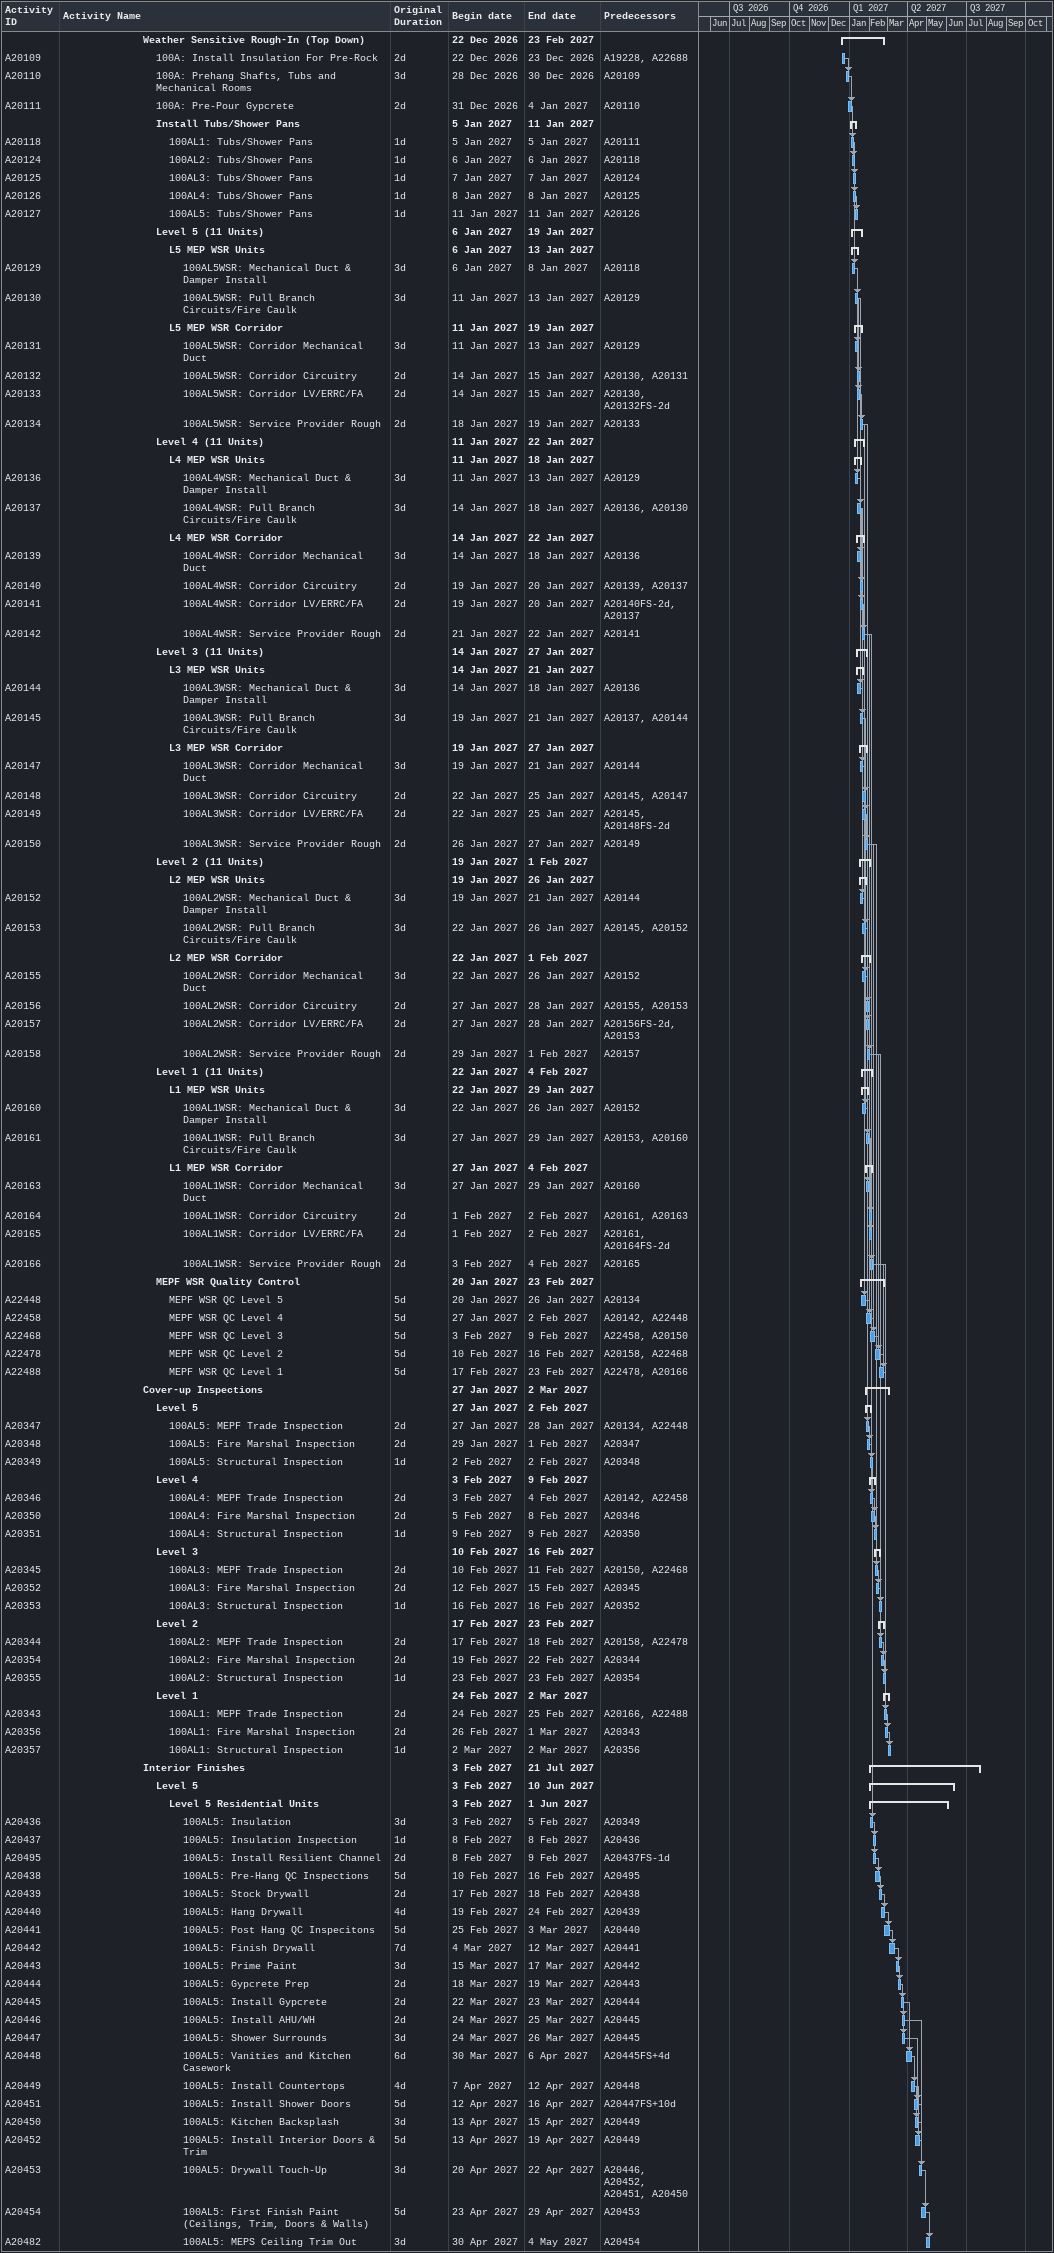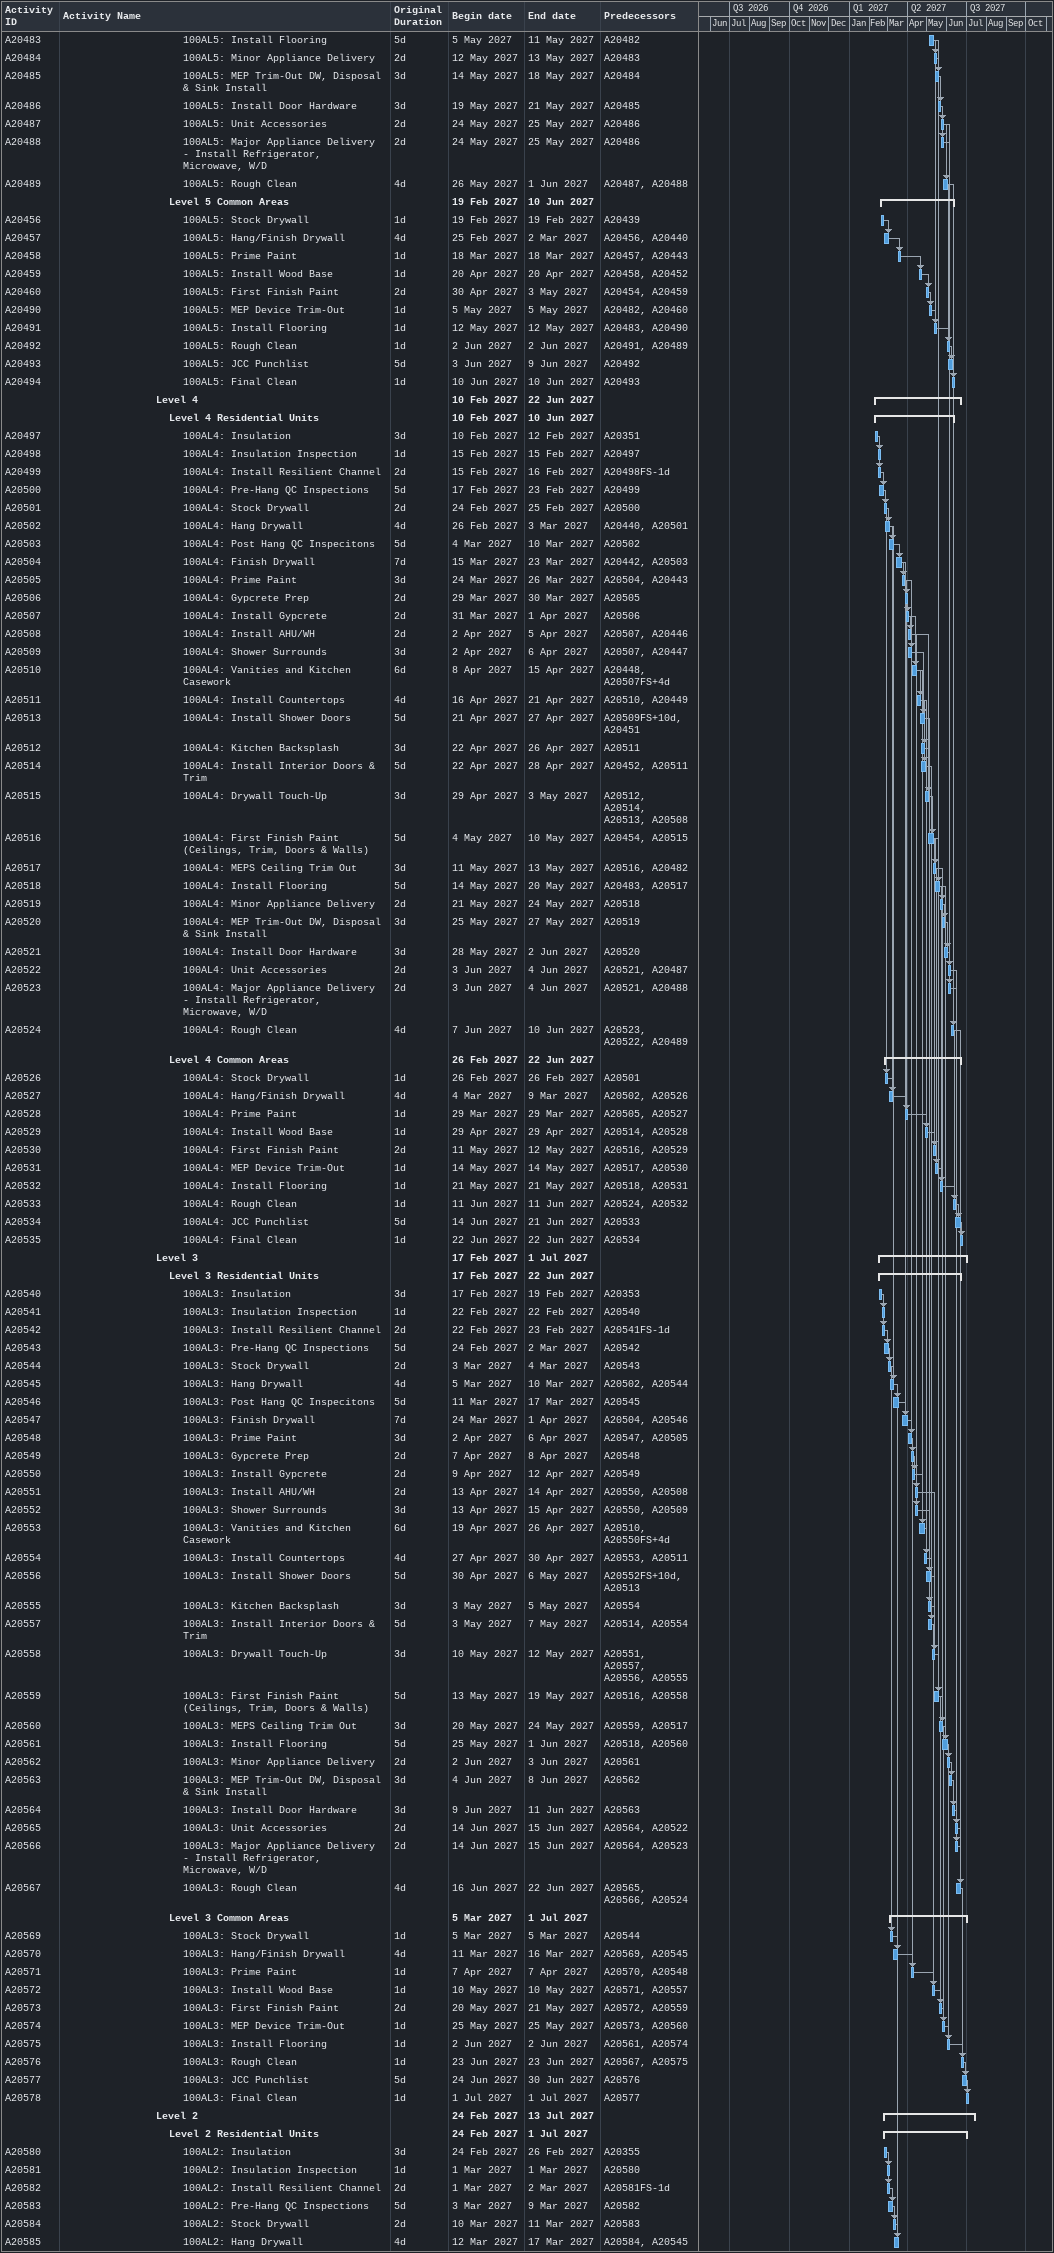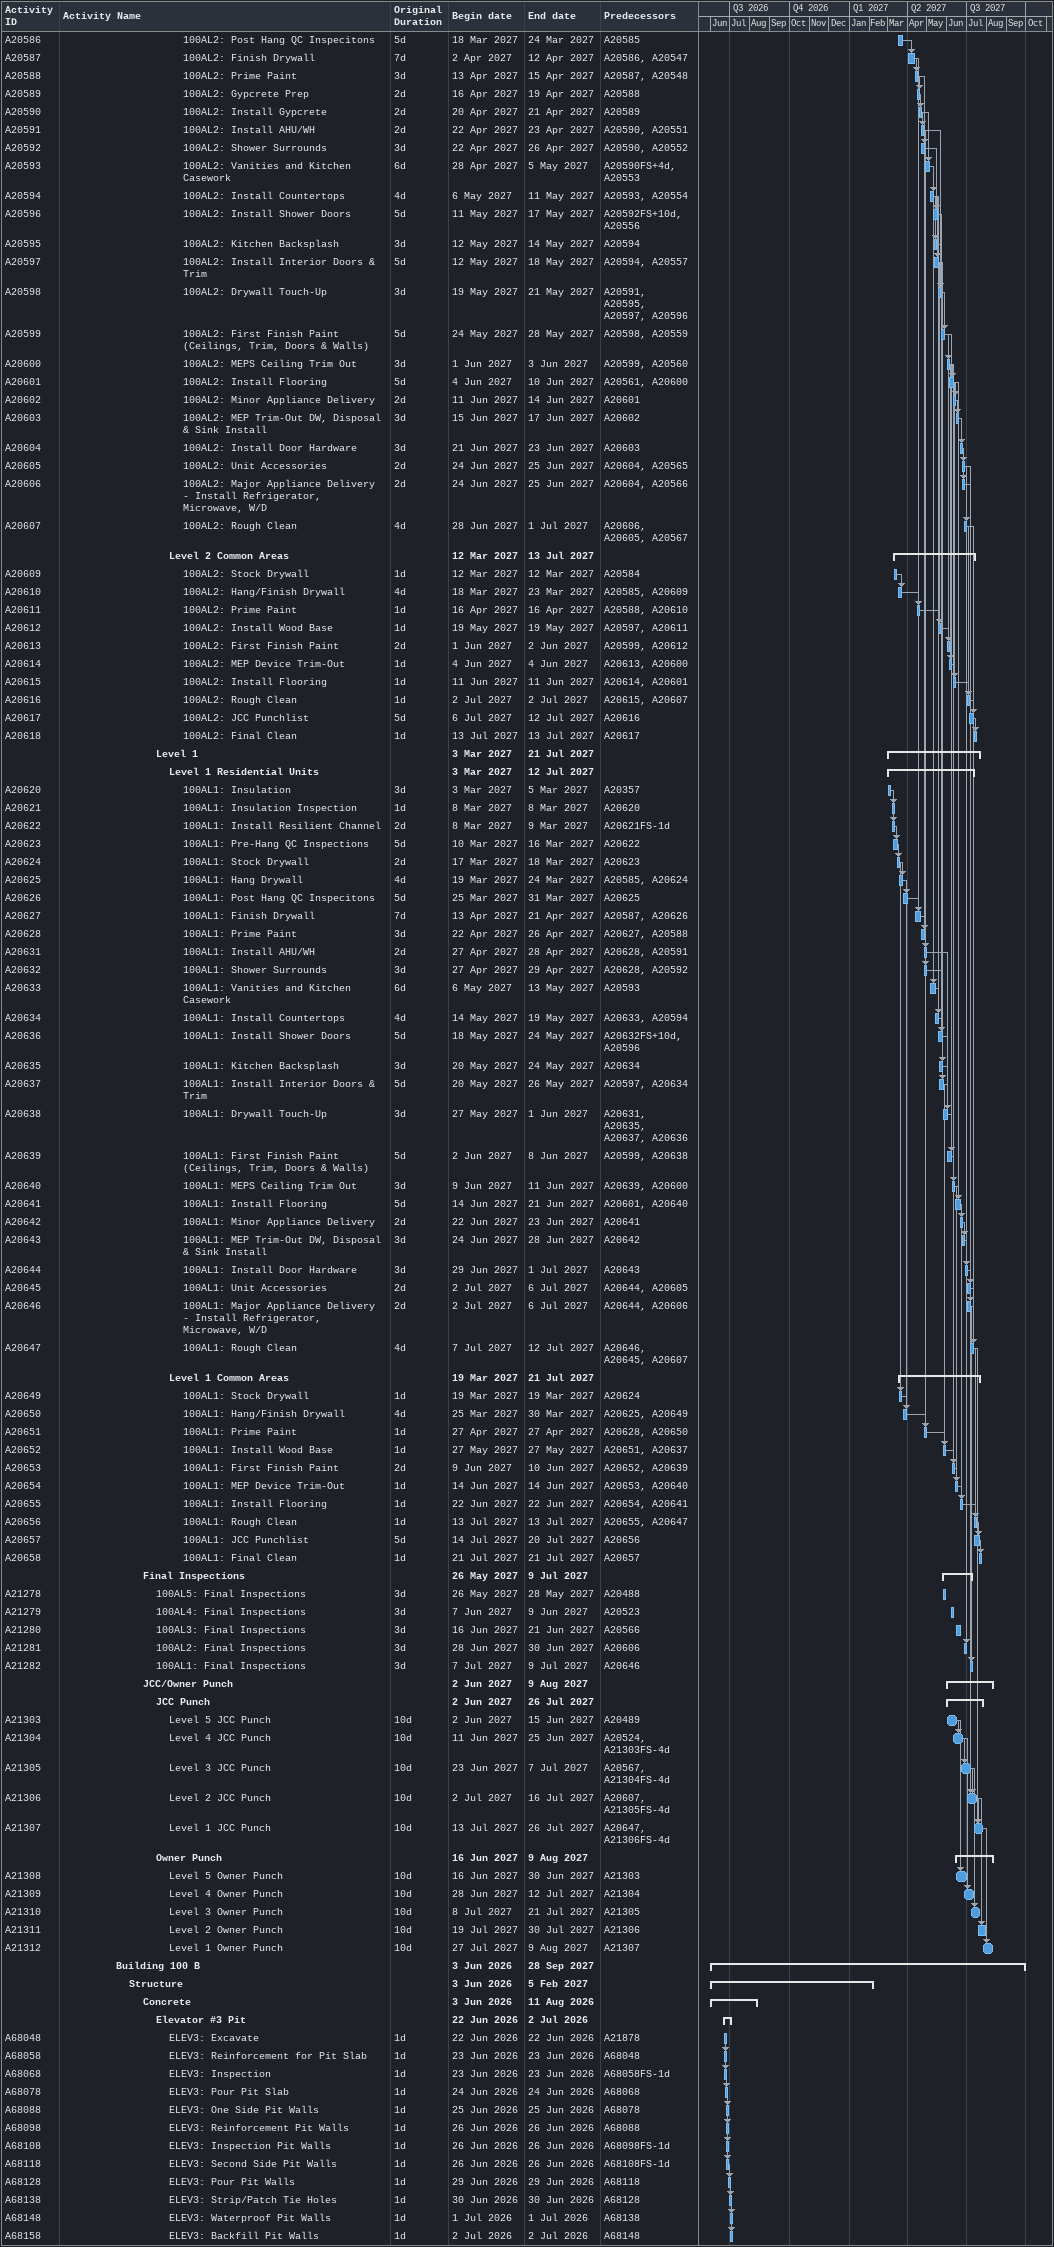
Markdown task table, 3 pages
| ID | Level | Task | Original duration | Start | Finish | Predecessors |
|---|---|---|---|---|---|---|
|  | 7 | **Weather Sensitive Rough-In (Top Down)** |  | 2026-12-22 | 2027-02-23 |  |
| A20109 | 8 | 100A: Install Insulation For Pre-Rock | 2d | 2026-12-22 | 2026-12-23 | A19228, A22688 |
| A20110 | 8 | 100A: Prehang Shafts, Tubs and Mechanical Rooms | 3d | 2026-12-28 | 2026-12-30 | A20109 |
| A20111 | 8 | 100A: Pre-Pour Gypcrete | 2d | 2026-12-31 | 2027-01-04 | A20110 |
|  | 8 | **Install Tubs/Shower Pans** |  | 2027-01-05 | 2027-01-11 |  |
| A20118 | 9 | 100AL1: Tubs/Shower Pans | 1d | 2027-01-05 | 2027-01-05 | A20111 |
| A20124 | 9 | 100AL2: Tubs/Shower Pans | 1d | 2027-01-06 | 2027-01-06 | A20118 |
| A20125 | 9 | 100AL3: Tubs/Shower Pans | 1d | 2027-01-07 | 2027-01-07 | A20124 |
| A20126 | 9 | 100AL4: Tubs/Shower Pans | 1d | 2027-01-08 | 2027-01-08 | A20125 |
| A20127 | 9 | 100AL5: Tubs/Shower Pans | 1d | 2027-01-11 | 2027-01-11 | A20126 |
|  | 8 | **Level 5 (11 Units)** |  | 2027-01-06 | 2027-01-19 |  |
|  | 9 | **L5 MEP WSR Units** |  | 2027-01-06 | 2027-01-13 |  |
| A20129 | 10 | 100AL5WSR: Mechanical Duct & Damper Install | 3d | 2027-01-06 | 2027-01-08 | A20118 |
| A20130 | 10 | 100AL5WSR: Pull Branch Circuits/Fire Caulk | 3d | 2027-01-11 | 2027-01-13 | A20129 |
|  | 9 | **L5 MEP WSR Corridor** |  | 2027-01-11 | 2027-01-19 |  |
| A20131 | 10 | 100AL5WSR: Corridor Mechanical Duct | 3d | 2027-01-11 | 2027-01-13 | A20129 |
| A20132 | 10 | 100AL5WSR: Corridor Circuitry | 2d | 2027-01-14 | 2027-01-15 | A20130, A20131 |
| A20133 | 10 | 100AL5WSR: Corridor LV/ERRC/FA | 2d | 2027-01-14 | 2027-01-15 | A20130, A20132FS-2d |
| A20134 | 10 | 100AL5WSR: Service Provider Rough | 2d | 2027-01-18 | 2027-01-19 | A20133 |
|  | 8 | **Level 4 (11 Units)** |  | 2027-01-11 | 2027-01-22 |  |
|  | 9 | **L4 MEP WSR Units** |  | 2027-01-11 | 2027-01-18 |  |
| A20136 | 10 | 100AL4WSR: Mechanical Duct & Damper Install | 3d | 2027-01-11 | 2027-01-13 | A20129 |
| A20137 | 10 | 100AL4WSR: Pull Branch Circuits/Fire Caulk | 3d | 2027-01-14 | 2027-01-18 | A20136, A20130 |
|  | 9 | **L4 MEP WSR Corridor** |  | 2027-01-14 | 2027-01-22 |  |
| A20139 | 10 | 100AL4WSR: Corridor Mechanical Duct | 3d | 2027-01-14 | 2027-01-18 | A20136 |
| A20140 | 10 | 100AL4WSR: Corridor Circuitry | 2d | 2027-01-19 | 2027-01-20 | A20139, A20137 |
| A20141 | 10 | 100AL4WSR: Corridor LV/ERRC/FA | 2d | 2027-01-19 | 2027-01-20 | A20140FS-2d, A20137 |
| A20142 | 10 | 100AL4WSR: Service Provider Rough | 2d | 2027-01-21 | 2027-01-22 | A20141 |
|  | 8 | **Level 3 (11 Units)** |  | 2027-01-14 | 2027-01-27 |  |
|  | 9 | **L3 MEP WSR Units** |  | 2027-01-14 | 2027-01-21 |  |
| A20144 | 10 | 100AL3WSR: Mechanical Duct & Damper Install | 3d | 2027-01-14 | 2027-01-18 | A20136 |
| A20145 | 10 | 100AL3WSR: Pull Branch Circuits/Fire Caulk | 3d | 2027-01-19 | 2027-01-21 | A20137, A20144 |
|  | 9 | **L3 MEP WSR Corridor** |  | 2027-01-19 | 2027-01-27 |  |
| A20147 | 10 | 100AL3WSR: Corridor Mechanical Duct | 3d | 2027-01-19 | 2027-01-21 | A20144 |
| A20148 | 10 | 100AL3WSR: Corridor Circuitry | 2d | 2027-01-22 | 2027-01-25 | A20145, A20147 |
| A20149 | 10 | 100AL3WSR: Corridor LV/ERRC/FA | 2d | 2027-01-22 | 2027-01-25 | A20145, A20148FS-2d |
| A20150 | 10 | 100AL3WSR: Service Provider Rough | 2d | 2027-01-26 | 2027-01-27 | A20149 |
|  | 8 | **Level 2 (11 Units)** |  | 2027-01-19 | 2027-02-01 |  |
|  | 9 | **L2 MEP WSR Units** |  | 2027-01-19 | 2027-01-26 |  |
| A20152 | 10 | 100AL2WSR: Mechanical Duct & Damper Install | 3d | 2027-01-19 | 2027-01-21 | A20144 |
| A20153 | 10 | 100AL2WSR: Pull Branch Circuits/Fire Caulk | 3d | 2027-01-22 | 2027-01-26 | A20145, A20152 |
|  | 9 | **L2 MEP WSR Corridor** |  | 2027-01-22 | 2027-02-01 |  |
| A20155 | 10 | 100AL2WSR: Corridor Mechanical Duct | 3d | 2027-01-22 | 2027-01-26 | A20152 |
| A20156 | 10 | 100AL2WSR: Corridor Circuitry | 2d | 2027-01-27 | 2027-01-28 | A20155, A20153 |
| A20157 | 10 | 100AL2WSR: Corridor LV/ERRC/FA | 2d | 2027-01-27 | 2027-01-28 | A20156FS-2d, A20153 |
| A20158 | 10 | 100AL2WSR: Service Provider Rough | 2d | 2027-01-29 | 2027-02-01 | A20157 |
|  | 8 | **Level 1 (11 Units)** |  | 2027-01-22 | 2027-02-04 |  |
|  | 9 | **L1 MEP WSR Units** |  | 2027-01-22 | 2027-01-29 |  |
| A20160 | 10 | 100AL1WSR: Mechanical Duct & Damper Install | 3d | 2027-01-22 | 2027-01-26 | A20152 |
| A20161 | 10 | 100AL1WSR: Pull Branch Circuits/Fire Caulk | 3d | 2027-01-27 | 2027-01-29 | A20153, A20160 |
|  | 9 | **L1 MEP WSR Corridor** |  | 2027-01-27 | 2027-02-04 |  |
| A20163 | 10 | 100AL1WSR: Corridor Mechanical Duct | 3d | 2027-01-27 | 2027-01-29 | A20160 |
| A20164 | 10 | 100AL1WSR: Corridor Circuitry | 2d | 2027-02-01 | 2027-02-02 | A20161, A20163 |
| A20165 | 10 | 100AL1WSR: Corridor LV/ERRC/FA | 2d | 2027-02-01 | 2027-02-02 | A20161, A20164FS-2d |
| A20166 | 10 | 100AL1WSR: Service Provider Rough | 2d | 2027-02-03 | 2027-02-04 | A20165 |
|  | 8 | **MEPF WSR Quality Control** |  | 2027-01-20 | 2027-02-23 |  |
| A22448 | 9 | MEPF WSR QC Level 5 | 5d | 2027-01-20 | 2027-01-26 | A20134 |
| A22458 | 9 | MEPF WSR QC Level 4 | 5d | 2027-01-27 | 2027-02-02 | A20142, A22448 |
| A22468 | 9 | MEPF WSR QC Level 3 | 5d | 2027-02-03 | 2027-02-09 | A22458, A20150 |
| A22478 | 9 | MEPF WSR QC Level 2 | 5d | 2027-02-10 | 2027-02-16 | A20158, A22468 |
| A22488 | 9 | MEPF WSR QC Level 1 | 5d | 2027-02-17 | 2027-02-23 | A22478, A20166 |
|  | 7 | **Cover-up Inspections** |  | 2027-01-27 | 2027-03-02 |  |
|  | 8 | **Level 5** |  | 2027-01-27 | 2027-02-02 |  |
| A20347 | 9 | 100AL5: MEPF Trade Inspection | 2d | 2027-01-27 | 2027-01-28 | A20134, A22448 |
| A20348 | 9 | 100AL5: Fire Marshal Inspection | 2d | 2027-01-29 | 2027-02-01 | A20347 |
| A20349 | 9 | 100AL5: Structural Inspection | 1d | 2027-02-02 | 2027-02-02 | A20348 |
|  | 8 | **Level 4** |  | 2027-02-03 | 2027-02-09 |  |
| A20346 | 9 | 100AL4: MEPF Trade Inspection | 2d | 2027-02-03 | 2027-02-04 | A20142, A22458 |
| A20350 | 9 | 100AL4: Fire Marshal Inspection | 2d | 2027-02-05 | 2027-02-08 | A20346 |
| A20351 | 9 | 100AL4: Structural Inspection | 1d | 2027-02-09 | 2027-02-09 | A20350 |
|  | 8 | **Level 3** |  | 2027-02-10 | 2027-02-16 |  |
| A20345 | 9 | 100AL3: MEPF Trade Inspection | 2d | 2027-02-10 | 2027-02-11 | A20150, A22468 |
| A20352 | 9 | 100AL3: Fire Marshal Inspection | 2d | 2027-02-12 | 2027-02-15 | A20345 |
| A20353 | 9 | 100AL3: Structural Inspection | 1d | 2027-02-16 | 2027-02-16 | A20352 |
|  | 8 | **Level 2** |  | 2027-02-17 | 2027-02-23 |  |
| A20344 | 9 | 100AL2: MEPF Trade Inspection | 2d | 2027-02-17 | 2027-02-18 | A20158, A22478 |
| A20354 | 9 | 100AL2: Fire Marshal Inspection | 2d | 2027-02-19 | 2027-02-22 | A20344 |
| A20355 | 9 | 100AL2: Structural Inspection | 1d | 2027-02-23 | 2027-02-23 | A20354 |
|  | 8 | **Level 1** |  | 2027-02-24 | 2027-03-02 |  |
| A20343 | 9 | 100AL1: MEPF Trade Inspection | 2d | 2027-02-24 | 2027-02-25 | A20166, A22488 |
| A20356 | 9 | 100AL1: Fire Marshal Inspection | 2d | 2027-02-26 | 2027-03-01 | A20343 |
| A20357 | 9 | 100AL1: Structural Inspection | 1d | 2027-03-02 | 2027-03-02 | A20356 |
|  | 7 | **Interior Finishes** |  | 2027-02-03 | 2027-07-21 |  |
|  | 8 | **Level 5** |  | 2027-02-03 | 2027-06-10 |  |
|  | 9 | **Level 5 Residential Units** |  | 2027-02-03 | 2027-06-01 |  |
| A20436 | 10 | 100AL5: Insulation | 3d | 2027-02-03 | 2027-02-05 | A20349 |
| A20437 | 10 | 100AL5: Insulation Inspection | 1d | 2027-02-08 | 2027-02-08 | A20436 |
| A20495 | 10 | 100AL5: Install Resilient Channel | 2d | 2027-02-08 | 2027-02-09 | A20437FS-1d |
| A20438 | 10 | 100AL5: Pre-Hang QC Inspections | 5d | 2027-02-10 | 2027-02-16 | A20495 |
| A20439 | 10 | 100AL5: Stock Drywall | 2d | 2027-02-17 | 2027-02-18 | A20438 |
| A20440 | 10 | 100AL5: Hang Drywall | 4d | 2027-02-19 | 2027-02-24 | A20439 |
| A20441 | 10 | 100AL5: Post Hang QC Inspecitons | 5d | 2027-02-25 | 2027-03-03 | A20440 |
| A20442 | 10 | 100AL5: Finish Drywall | 7d | 2027-03-04 | 2027-03-12 | A20441 |
| A20443 | 10 | 100AL5: Prime Paint | 3d | 2027-03-15 | 2027-03-17 | A20442 |
| A20444 | 10 | 100AL5: Gypcrete Prep | 2d | 2027-03-18 | 2027-03-19 | A20443 |
| A20445 | 10 | 100AL5: Install Gypcrete | 2d | 2027-03-22 | 2027-03-23 | A20444 |
| A20446 | 10 | 100AL5: Install AHU/WH | 2d | 2027-03-24 | 2027-03-25 | A20445 |
| A20447 | 10 | 100AL5: Shower Surrounds | 3d | 2027-03-24 | 2027-03-26 | A20445 |
| A20448 | 10 | 100AL5: Vanities and Kitchen Casework | 6d | 2027-03-30 | 2027-04-06 | A20445FS+4d |
| A20449 | 10 | 100AL5: Install Countertops | 4d | 2027-04-07 | 2027-04-12 | A20448 |
| A20451 | 10 | 100AL5: Install Shower Doors | 5d | 2027-04-12 | 2027-04-16 | A20447FS+10d |
| A20450 | 10 | 100AL5: Kitchen Backsplash | 3d | 2027-04-13 | 2027-04-15 | A20449 |
| A20452 | 10 | 100AL5: Install Interior Doors & Trim | 5d | 2027-04-13 | 2027-04-19 | A20449 |
| A20453 | 10 | 100AL5: Drywall Touch-Up | 3d | 2027-04-20 | 2027-04-22 | A20446, A20452, A20451, A20450 |
| A20454 | 10 | 100AL5: First Finish Paint (Ceilings, Trim, Doors & Walls) | 5d | 2027-04-23 | 2027-04-29 | A20453 |
| A20482 | 10 | 100AL5: MEPS Ceiling Trim Out | 3d | 2027-04-30 | 2027-05-04 | A20454 |
| A20483 | 10 | 100AL5: Install Flooring | 5d | 2027-05-05 | 2027-05-11 | A20482 |
| A20484 | 10 | 100AL5: Minor Appliance Delivery | 2d | 2027-05-12 | 2027-05-13 | A20483 |
| A20485 | 10 | 100AL5: MEP Trim-Out DW, Disposal & Sink Install | 3d | 2027-05-14 | 2027-05-18 | A20484 |
| A20486 | 10 | 100AL5: Install Door Hardware | 3d | 2027-05-19 | 2027-05-21 | A20485 |
| A20487 | 10 | 100AL5: Unit Accessories | 2d | 2027-05-24 | 2027-05-25 | A20486 |
| A20488 | 10 | 100AL5: Major Appliance Delivery - Install Refrigerator, Microwave, W/D | 2d | 2027-05-24 | 2027-05-25 | A20486 |
| A20489 | 10 | 100AL5: Rough Clean | 4d | 2027-05-26 | 2027-06-01 | A20487, A20488 |
|  | 9 | **Level 5 Common Areas** |  | 2027-02-19 | 2027-06-10 |  |
| A20456 | 10 | 100AL5: Stock Drywall | 1d | 2027-02-19 | 2027-02-19 | A20439 |
| A20457 | 10 | 100AL5: Hang/Finish Drywall | 4d | 2027-02-25 | 2027-03-02 | A20456, A20440 |
| A20458 | 10 | 100AL5: Prime Paint | 1d | 2027-03-18 | 2027-03-18 | A20457, A20443 |
| A20459 | 10 | 100AL5: Install Wood Base | 1d | 2027-04-20 | 2027-04-20 | A20458, A20452 |
| A20460 | 10 | 100AL5: First Finish Paint | 2d | 2027-04-30 | 2027-05-03 | A20454, A20459 |
| A20490 | 10 | 100AL5: MEP Device Trim-Out | 1d | 2027-05-05 | 2027-05-05 | A20482, A20460 |
| A20491 | 10 | 100AL5: Install Flooring | 1d | 2027-05-12 | 2027-05-12 | A20483, A20490 |
| A20492 | 10 | 100AL5: Rough Clean | 1d | 2027-06-02 | 2027-06-02 | A20491, A20489 |
| A20493 | 10 | 100AL5: JCC Punchlist | 5d | 2027-06-03 | 2027-06-09 | A20492 |
| A20494 | 10 | 100AL5: Final Clean | 1d | 2027-06-10 | 2027-06-10 | A20493 |
|  | 8 | **Level 4** |  | 2027-02-10 | 2027-06-22 |  |
|  | 9 | **Level 4 Residential Units** |  | 2027-02-10 | 2027-06-10 |  |
| A20497 | 10 | 100AL4: Insulation | 3d | 2027-02-10 | 2027-02-12 | A20351 |
| A20498 | 10 | 100AL4: Insulation Inspection | 1d | 2027-02-15 | 2027-02-15 | A20497 |
| A20499 | 10 | 100AL4: Install Resilient Channel | 2d | 2027-02-15 | 2027-02-16 | A20498FS-1d |
| A20500 | 10 | 100AL4: Pre-Hang QC Inspections | 5d | 2027-02-17 | 2027-02-23 | A20499 |
| A20501 | 10 | 100AL4: Stock Drywall | 2d | 2027-02-24 | 2027-02-25 | A20500 |
| A20502 | 10 | 100AL4: Hang Drywall | 4d | 2027-02-26 | 2027-03-03 | A20440, A20501 |
| A20503 | 10 | 100AL4: Post Hang QC Inspecitons | 5d | 2027-03-04 | 2027-03-10 | A20502 |
| A20504 | 10 | 100AL4: Finish Drywall | 7d | 2027-03-15 | 2027-03-23 | A20442, A20503 |
| A20505 | 10 | 100AL4: Prime Paint | 3d | 2027-03-24 | 2027-03-26 | A20504, A20443 |
| A20506 | 10 | 100AL4: Gypcrete Prep | 2d | 2027-03-29 | 2027-03-30 | A20505 |
| A20507 | 10 | 100AL4: Install Gypcrete | 2d | 2027-03-31 | 2027-04-01 | A20506 |
| A20508 | 10 | 100AL4: Install AHU/WH | 2d | 2027-04-02 | 2027-04-05 | A20507, A20446 |
| A20509 | 10 | 100AL4: Shower Surrounds | 3d | 2027-04-02 | 2027-04-06 | A20507, A20447 |
| A20510 | 10 | 100AL4: Vanities and Kitchen Casework | 6d | 2027-04-08 | 2027-04-15 | A20448, A20507FS+4d |
| A20511 | 10 | 100AL4: Install Countertops | 4d | 2027-04-16 | 2027-04-21 | A20510, A20449 |
| A20513 | 10 | 100AL4: Install Shower Doors | 5d | 2027-04-21 | 2027-04-27 | A20509FS+10d, A20451 |
| A20512 | 10 | 100AL4: Kitchen Backsplash | 3d | 2027-04-22 | 2027-04-26 | A20511 |
| A20514 | 10 | 100AL4: Install Interior Doors & Trim | 5d | 2027-04-22 | 2027-04-28 | A20452, A20511 |
| A20515 | 10 | 100AL4: Drywall Touch-Up | 3d | 2027-04-29 | 2027-05-03 | A20512, A20514, A20513, A20508 |
| A20516 | 10 | 100AL4: First Finish Paint (Ceilings, Trim, Doors & Walls) | 5d | 2027-05-04 | 2027-05-10 | A20454, A20515 |
| A20517 | 10 | 100AL4: MEPS Ceiling Trim Out | 3d | 2027-05-11 | 2027-05-13 | A20516, A20482 |
| A20518 | 10 | 100AL4: Install Flooring | 5d | 2027-05-14 | 2027-05-20 | A20483, A20517 |
| A20519 | 10 | 100AL4: Minor Appliance Delivery | 2d | 2027-05-21 | 2027-05-24 | A20518 |
| A20520 | 10 | 100AL4: MEP Trim-Out DW, Disposal & Sink Install | 3d | 2027-05-25 | 2027-05-27 | A20519 |
| A20521 | 10 | 100AL4: Install Door Hardware | 3d | 2027-05-28 | 2027-06-02 | A20520 |
| A20522 | 10 | 100AL4: Unit Accessories | 2d | 2027-06-03 | 2027-06-04 | A20521, A20487 |
| A20523 | 10 | 100AL4: Major Appliance Delivery - Install Refrigerator, Microwave, W/D | 2d | 2027-06-03 | 2027-06-04 | A20521, A20488 |
| A20524 | 10 | 100AL4: Rough Clean | 4d | 2027-06-07 | 2027-06-10 | A20523, A20522, A20489 |
|  | 9 | **Level 4 Common Areas** |  | 2027-02-26 | 2027-06-22 |  |
| A20526 | 10 | 100AL4: Stock Drywall | 1d | 2027-02-26 | 2027-02-26 | A20501 |
| A20527 | 10 | 100AL4: Hang/Finish Drywall | 4d | 2027-03-04 | 2027-03-09 | A20502, A20526 |
| A20528 | 10 | 100AL4: Prime Paint | 1d | 2027-03-29 | 2027-03-29 | A20505, A20527 |
| A20529 | 10 | 100AL4: Install Wood Base | 1d | 2027-04-29 | 2027-04-29 | A20514, A20528 |
| A20530 | 10 | 100AL4: First Finish Paint | 2d | 2027-05-11 | 2027-05-12 | A20516, A20529 |
| A20531 | 10 | 100AL4: MEP Device Trim-Out | 1d | 2027-05-14 | 2027-05-14 | A20517, A20530 |
| A20532 | 10 | 100AL4: Install Flooring | 1d | 2027-05-21 | 2027-05-21 | A20518, A20531 |
| A20533 | 10 | 100AL4: Rough Clean | 1d | 2027-06-11 | 2027-06-11 | A20524, A20532 |
| A20534 | 10 | 100AL4: JCC Punchlist | 5d | 2027-06-14 | 2027-06-21 | A20533 |
| A20535 | 10 | 100AL4: Final Clean | 1d | 2027-06-22 | 2027-06-22 | A20534 |
|  | 8 | **Level 3** |  | 2027-02-17 | 2027-07-01 |  |
|  | 9 | **Level 3 Residential Units** |  | 2027-02-17 | 2027-06-22 |  |
| A20540 | 10 | 100AL3: Insulation | 3d | 2027-02-17 | 2027-02-19 | A20353 |
| A20541 | 10 | 100AL3: Insulation Inspection | 1d | 2027-02-22 | 2027-02-22 | A20540 |
| A20542 | 10 | 100AL3: Install Resilient Channel | 2d | 2027-02-22 | 2027-02-23 | A20541FS-1d |
| A20543 | 10 | 100AL3: Pre-Hang QC Inspections | 5d | 2027-02-24 | 2027-03-02 | A20542 |
| A20544 | 10 | 100AL3: Stock Drywall | 2d | 2027-03-03 | 2027-03-04 | A20543 |
| A20545 | 10 | 100AL3: Hang Drywall | 4d | 2027-03-05 | 2027-03-10 | A20502, A20544 |
| A20546 | 10 | 100AL3: Post Hang QC Inspecitons | 5d | 2027-03-11 | 2027-03-17 | A20545 |
| A20547 | 10 | 100AL3: Finish Drywall | 7d | 2027-03-24 | 2027-04-01 | A20504, A20546 |
| A20548 | 10 | 100AL3: Prime Paint | 3d | 2027-04-02 | 2027-04-06 | A20547, A20505 |
| A20549 | 10 | 100AL3: Gypcrete Prep | 2d | 2027-04-07 | 2027-04-08 | A20548 |
| A20550 | 10 | 100AL3: Install Gypcrete | 2d | 2027-04-09 | 2027-04-12 | A20549 |
| A20551 | 10 | 100AL3: Install AHU/WH | 2d | 2027-04-13 | 2027-04-14 | A20550, A20508 |
| A20552 | 10 | 100AL3: Shower Surrounds | 3d | 2027-04-13 | 2027-04-15 | A20550, A20509 |
| A20553 | 10 | 100AL3: Vanities and Kitchen Casework | 6d | 2027-04-19 | 2027-04-26 | A20510, A20550FS+4d |
| A20554 | 10 | 100AL3: Install Countertops | 4d | 2027-04-27 | 2027-04-30 | A20553, A20511 |
| A20556 | 10 | 100AL3: Install Shower Doors | 5d | 2027-04-30 | 2027-05-06 | A20552FS+10d, A20513 |
| A20555 | 10 | 100AL3: Kitchen Backsplash | 3d | 2027-05-03 | 2027-05-05 | A20554 |
| A20557 | 10 | 100AL3: Install Interior Doors & Trim | 5d | 2027-05-03 | 2027-05-07 | A20514, A20554 |
| A20558 | 10 | 100AL3: Drywall Touch-Up | 3d | 2027-05-10 | 2027-05-12 | A20551, A20557, A20556, A20555 |
| A20559 | 10 | 100AL3: First Finish Paint (Ceilings, Trim, Doors & Walls) | 5d | 2027-05-13 | 2027-05-19 | A20516, A20558 |
| A20560 | 10 | 100AL3: MEPS Ceiling Trim Out | 3d | 2027-05-20 | 2027-05-24 | A20559, A20517 |
| A20561 | 10 | 100AL3: Install Flooring | 5d | 2027-05-25 | 2027-06-01 | A20518, A20560 |
| A20562 | 10 | 100AL3: Minor Appliance Delivery | 2d | 2027-06-02 | 2027-06-03 | A20561 |
| A20563 | 10 | 100AL3: MEP Trim-Out DW, Disposal & Sink Install | 3d | 2027-06-04 | 2027-06-08 | A20562 |
| A20564 | 10 | 100AL3: Install Door Hardware | 3d | 2027-06-09 | 2027-06-11 | A20563 |
| A20565 | 10 | 100AL3: Unit Accessories | 2d | 2027-06-14 | 2027-06-15 | A20564, A20522 |
| A20566 | 10 | 100AL3: Major Appliance Delivery - Install Refrigerator, Microwave, W/D | 2d | 2027-06-14 | 2027-06-15 | A20564, A20523 |
| A20567 | 10 | 100AL3: Rough Clean | 4d | 2027-06-16 | 2027-06-22 | A20565, A20566, A20524 |
|  | 9 | **Level 3 Common Areas** |  | 2027-03-05 | 2027-07-01 |  |
| A20569 | 10 | 100AL3: Stock Drywall | 1d | 2027-03-05 | 2027-03-05 | A20544 |
| A20570 | 10 | 100AL3: Hang/Finish Drywall | 4d | 2027-03-11 | 2027-03-16 | A20569, A20545 |
| A20571 | 10 | 100AL3: Prime Paint | 1d | 2027-04-07 | 2027-04-07 | A20570, A20548 |
| A20572 | 10 | 100AL3: Install Wood Base | 1d | 2027-05-10 | 2027-05-10 | A20571, A20557 |
| A20573 | 10 | 100AL3: First Finish Paint | 2d | 2027-05-20 | 2027-05-21 | A20572, A20559 |
| A20574 | 10 | 100AL3: MEP Device Trim-Out | 1d | 2027-05-25 | 2027-05-25 | A20573, A20560 |
| A20575 | 10 | 100AL3: Install Flooring | 1d | 2027-06-02 | 2027-06-02 | A20561, A20574 |
| A20576 | 10 | 100AL3: Rough Clean | 1d | 2027-06-23 | 2027-06-23 | A20567, A20575 |
| A20577 | 10 | 100AL3: JCC Punchlist | 5d | 2027-06-24 | 2027-06-30 | A20576 |
| A20578 | 10 | 100AL3: Final Clean | 1d | 2027-07-01 | 2027-07-01 | A20577 |
|  | 8 | **Level 2** |  | 2027-02-24 | 2027-07-13 |  |
|  | 9 | **Level 2 Residential Units** |  | 2027-02-24 | 2027-07-01 |  |
| A20580 | 10 | 100AL2: Insulation | 3d | 2027-02-24 | 2027-02-26 | A20355 |
| A20581 | 10 | 100AL2: Insulation Inspection | 1d | 2027-03-01 | 2027-03-01 | A20580 |
| A20582 | 10 | 100AL2: Install Resilient Channel | 2d | 2027-03-01 | 2027-03-02 | A20581FS-1d |
| A20583 | 10 | 100AL2: Pre-Hang QC Inspections | 5d | 2027-03-03 | 2027-03-09 | A20582 |
| A20584 | 10 | 100AL2: Stock Drywall | 2d | 2027-03-10 | 2027-03-11 | A20583 |
| A20585 | 10 | 100AL2: Hang Drywall | 4d | 2027-03-12 | 2027-03-17 | A20584, A20545 |
| A20586 | 10 | 100AL2: Post Hang QC Inspecitons | 5d | 2027-03-18 | 2027-03-24 | A20585 |
| A20587 | 10 | 100AL2: Finish Drywall | 7d | 2027-04-02 | 2027-04-12 | A20586, A20547 |
| A20588 | 10 | 100AL2: Prime Paint | 3d | 2027-04-13 | 2027-04-15 | A20587, A20548 |
| A20589 | 10 | 100AL2: Gypcrete Prep | 2d | 2027-04-16 | 2027-04-19 | A20588 |
| A20590 | 10 | 100AL2: Install Gypcrete | 2d | 2027-04-20 | 2027-04-21 | A20589 |
| A20591 | 10 | 100AL2: Install AHU/WH | 2d | 2027-04-22 | 2027-04-23 | A20590, A20551 |
| A20592 | 10 | 100AL2: Shower Surrounds | 3d | 2027-04-22 | 2027-04-26 | A20590, A20552 |
| A20593 | 10 | 100AL2: Vanities and Kitchen Casework | 6d | 2027-04-28 | 2027-05-05 | A20590FS+4d, A20553 |
| A20594 | 10 | 100AL2: Install Countertops | 4d | 2027-05-06 | 2027-05-11 | A20593, A20554 |
| A20596 | 10 | 100AL2: Install Shower Doors | 5d | 2027-05-11 | 2027-05-17 | A20592FS+10d, A20556 |
| A20595 | 10 | 100AL2: Kitchen Backsplash | 3d | 2027-05-12 | 2027-05-14 | A20594 |
| A20597 | 10 | 100AL2: Install Interior Doors & Trim | 5d | 2027-05-12 | 2027-05-18 | A20594, A20557 |
| A20598 | 10 | 100AL2: Drywall Touch-Up | 3d | 2027-05-19 | 2027-05-21 | A20591, A20595, A20597, A20596 |
| A20599 | 10 | 100AL2: First Finish Paint (Ceilings, Trim, Doors & Walls) | 5d | 2027-05-24 | 2027-05-28 | A20598, A20559 |
| A20600 | 10 | 100AL2: MEPS Ceiling Trim Out | 3d | 2027-06-01 | 2027-06-03 | A20599, A20560 |
| A20601 | 10 | 100AL2: Install Flooring | 5d | 2027-06-04 | 2027-06-10 | A20561, A20600 |
| A20602 | 10 | 100AL2: Minor Appliance Delivery | 2d | 2027-06-11 | 2027-06-14 | A20601 |
| A20603 | 10 | 100AL2: MEP Trim-Out DW, Disposal & Sink Install | 3d | 2027-06-15 | 2027-06-17 | A20602 |
| A20604 | 10 | 100AL2: Install Door Hardware | 3d | 2027-06-21 | 2027-06-23 | A20603 |
| A20605 | 10 | 100AL2: Unit Accessories | 2d | 2027-06-24 | 2027-06-25 | A20604, A20565 |
| A20606 | 10 | 100AL2: Major Appliance Delivery - Install Refrigerator, Microwave, W/D | 2d | 2027-06-24 | 2027-06-25 | A20604, A20566 |
| A20607 | 10 | 100AL2: Rough Clean | 4d | 2027-06-28 | 2027-07-01 | A20606, A20605, A20567 |
|  | 9 | **Level 2 Common Areas** |  | 2027-03-12 | 2027-07-13 |  |
| A20609 | 10 | 100AL2: Stock Drywall | 1d | 2027-03-12 | 2027-03-12 | A20584 |
| A20610 | 10 | 100AL2: Hang/Finish Drywall | 4d | 2027-03-18 | 2027-03-23 | A20585, A20609 |
| A20611 | 10 | 100AL2: Prime Paint | 1d | 2027-04-16 | 2027-04-16 | A20588, A20610 |
| A20612 | 10 | 100AL2: Install Wood Base | 1d | 2027-05-19 | 2027-05-19 | A20597, A20611 |
| A20613 | 10 | 100AL2: First Finish Paint | 2d | 2027-06-01 | 2027-06-02 | A20599, A20612 |
| A20614 | 10 | 100AL2: MEP Device Trim-Out | 1d | 2027-06-04 | 2027-06-04 | A20613, A20600 |
| A20615 | 10 | 100AL2: Install Flooring | 1d | 2027-06-11 | 2027-06-11 | A20614, A20601 |
| A20616 | 10 | 100AL2: Rough Clean | 1d | 2027-07-02 | 2027-07-02 | A20615, A20607 |
| A20617 | 10 | 100AL2: JCC Punchlist | 5d | 2027-07-06 | 2027-07-12 | A20616 |
| A20618 | 10 | 100AL2: Final Clean | 1d | 2027-07-13 | 2027-07-13 | A20617 |
|  | 8 | **Level 1** |  | 2027-03-03 | 2027-07-21 |  |
|  | 9 | **Level 1 Residential Units** |  | 2027-03-03 | 2027-07-12 |  |
| A20620 | 10 | 100AL1: Insulation | 3d | 2027-03-03 | 2027-03-05 | A20357 |
| A20621 | 10 | 100AL1: Insulation Inspection | 1d | 2027-03-08 | 2027-03-08 | A20620 |
| A20622 | 10 | 100AL1: Install Resilient Channel | 2d | 2027-03-08 | 2027-03-09 | A20621FS-1d |
| A20623 | 10 | 100AL1: Pre-Hang QC Inspections | 5d | 2027-03-10 | 2027-03-16 | A20622 |
| A20624 | 10 | 100AL1: Stock Drywall | 2d | 2027-03-17 | 2027-03-18 | A20623 |
| A20625 | 10 | 100AL1: Hang Drywall | 4d | 2027-03-19 | 2027-03-24 | A20585, A20624 |
| A20626 | 10 | 100AL1: Post Hang QC Inspecitons | 5d | 2027-03-25 | 2027-03-31 | A20625 |
| A20627 | 10 | 100AL1: Finish Drywall | 7d | 2027-04-13 | 2027-04-21 | A20587, A20626 |
| A20628 | 10 | 100AL1: Prime Paint | 3d | 2027-04-22 | 2027-04-26 | A20627, A20588 |
| A20631 | 10 | 100AL1: Install AHU/WH | 2d | 2027-04-27 | 2027-04-28 | A20628, A20591 |
| A20632 | 10 | 100AL1: Shower Surrounds | 3d | 2027-04-27 | 2027-04-29 | A20628, A20592 |
| A20633 | 10 | 100AL1: Vanities and Kitchen Casework | 6d | 2027-05-06 | 2027-05-13 | A20593 |
| A20634 | 10 | 100AL1: Install Countertops | 4d | 2027-05-14 | 2027-05-19 | A20633, A20594 |
| A20636 | 10 | 100AL1: Install Shower Doors | 5d | 2027-05-18 | 2027-05-24 | A20632FS+10d, A20596 |
| A20635 | 10 | 100AL1: Kitchen Backsplash | 3d | 2027-05-20 | 2027-05-24 | A20634 |
| A20637 | 10 | 100AL1: Install Interior Doors & Trim | 5d | 2027-05-20 | 2027-05-26 | A20597, A20634 |
| A20638 | 10 | 100AL1: Drywall Touch-Up | 3d | 2027-05-27 | 2027-06-01 | A20631, A20635, A20637, A20636 |
| A20639 | 10 | 100AL1: First Finish Paint (Ceilings, Trim, Doors & Walls) | 5d | 2027-06-02 | 2027-06-08 | A20599, A20638 |
| A20640 | 10 | 100AL1: MEPS Ceiling Trim Out | 3d | 2027-06-09 | 2027-06-11 | A20639, A20600 |
| A20641 | 10 | 100AL1: Install Flooring | 5d | 2027-06-14 | 2027-06-21 | A20601, A20640 |
| A20642 | 10 | 100AL1: Minor Appliance Delivery | 2d | 2027-06-22 | 2027-06-23 | A20641 |
| A20643 | 10 | 100AL1: MEP Trim-Out DW, Disposal & Sink Install | 3d | 2027-06-24 | 2027-06-28 | A20642 |
| A20644 | 10 | 100AL1: Install Door Hardware | 3d | 2027-06-29 | 2027-07-01 | A20643 |
| A20645 | 10 | 100AL1: Unit Accessories | 2d | 2027-07-02 | 2027-07-06 | A20644, A20605 |
| A20646 | 10 | 100AL1: Major Appliance Delivery - Install Refrigerator, Microwave, W/D | 2d | 2027-07-02 | 2027-07-06 | A20644, A20606 |
| A20647 | 10 | 100AL1: Rough Clean | 4d | 2027-07-07 | 2027-07-12 | A20646, A20645, A20607 |
|  | 9 | **Level 1 Common Areas** |  | 2027-03-19 | 2027-07-21 |  |
| A20649 | 10 | 100AL1: Stock Drywall | 1d | 2027-03-19 | 2027-03-19 | A20624 |
| A20650 | 10 | 100AL1: Hang/Finish Drywall | 4d | 2027-03-25 | 2027-03-30 | A20625, A20649 |
| A20651 | 10 | 100AL1: Prime Paint | 1d | 2027-04-27 | 2027-04-27 | A20628, A20650 |
| A20652 | 10 | 100AL1: Install Wood Base | 1d | 2027-05-27 | 2027-05-27 | A20651, A20637 |
| A20653 | 10 | 100AL1: First Finish Paint | 2d | 2027-06-09 | 2027-06-10 | A20652, A20639 |
| A20654 | 10 | 100AL1: MEP Device Trim-Out | 1d | 2027-06-14 | 2027-06-14 | A20653, A20640 |
| A20655 | 10 | 100AL1: Install Flooring | 1d | 2027-06-22 | 2027-06-22 | A20654, A20641 |
| A20656 | 10 | 100AL1: Rough Clean | 1d | 2027-07-13 | 2027-07-13 | A20655, A20647 |
| A20657 | 10 | 100AL1: JCC Punchlist | 5d | 2027-07-14 | 2027-07-20 | A20656 |
| A20658 | 10 | 100AL1: Final Clean | 1d | 2027-07-21 | 2027-07-21 | A20657 |
|  | 7 | **Final Inspections** |  | 2027-05-26 | 2027-07-09 |  |
| A21278 | 8 | 100AL5: Final Inspections | 3d | 2027-05-26 | 2027-05-28 | A20488 |
| A21279 | 8 | 100AL4: Final Inspections | 3d | 2027-06-07 | 2027-06-09 | A20523 |
| A21280 | 8 | 100AL3: Final Inspections | 3d | 2027-06-16 | 2027-06-21 | A20566 |
| A21281 | 8 | 100AL2: Final Inspections | 3d | 2027-06-28 | 2027-06-30 | A20606 |
| A21282 | 8 | 100AL1: Final Inspections | 3d | 2027-07-07 | 2027-07-09 | A20646 |
|  | 7 | **JCC/Owner Punch** |  | 2027-06-02 | 2027-08-09 |  |
|  | 8 | **JCC Punch** |  | 2027-06-02 | 2027-07-26 |  |
| A21303 | 9 | Level 5 JCC Punch | 10d | 2027-06-02 | 2027-06-15 | A20489 |
| A21304 | 9 | Level 4 JCC Punch | 10d | 2027-06-11 | 2027-06-25 | A20524, A21303FS-4d |
| A21305 | 9 | Level 3 JCC Punch | 10d | 2027-06-23 | 2027-07-07 | A20567, A21304FS-4d |
| A21306 | 9 | Level 2 JCC Punch | 10d | 2027-07-02 | 2027-07-16 | A20607, A21305FS-4d |
| A21307 | 9 | Level 1 JCC Punch | 10d | 2027-07-13 | 2027-07-26 | A20647, A21306FS-4d |
|  | 8 | **Owner Punch** |  | 2027-06-16 | 2027-08-09 |  |
| A21308 | 9 | Level 5 Owner Punch | 10d | 2027-06-16 | 2027-06-30 | A21303 |
| A21309 | 9 | Level 4 Owner Punch | 10d | 2027-06-28 | 2027-07-12 | A21304 |
| A21310 | 9 | Level 3 Owner Punch | 10d | 2027-07-08 | 2027-07-21 | A21305 |
| A21311 | 9 | Level 2 Owner Punch | 10d | 2027-07-19 | 2027-07-30 | A21306 |
| A21312 | 9 | Level 1 Owner Punch | 10d | 2027-07-27 | 2027-08-09 | A21307 |
|  | 5 | **Building 100 B** |  | 2026-06-03 | 2027-09-28 |  |
|  | 6 | **Structure** |  | 2026-06-03 | 2027-02-05 |  |
|  | 7 | **Concrete** |  | 2026-06-03 | 2026-08-11 |  |
|  | 8 | **Elevator #3 Pit** |  | 2026-06-22 | 2026-07-02 |  |
| A68048 | 9 | ELEV3: Excavate | 1d | 2026-06-22 | 2026-06-22 | A21878 |
| A68058 | 9 | ELEV3: Reinforcement for Pit Slab | 1d | 2026-06-23 | 2026-06-23 | A68048 |
| A68068 | 9 | ELEV3: Inspection | 1d | 2026-06-23 | 2026-06-23 | A68058FS-1d |
| A68078 | 9 | ELEV3: Pour Pit Slab | 1d | 2026-06-24 | 2026-06-24 | A68068 |
| A68088 | 9 | ELEV3: One Side Pit Walls | 1d | 2026-06-25 | 2026-06-25 | A68078 |
| A68098 | 9 | ELEV3: Reinforcement Pit Walls | 1d | 2026-06-26 | 2026-06-26 | A68088 |
| A68108 | 9 | ELEV3: Inspection Pit Walls | 1d | 2026-06-26 | 2026-06-26 | A68098FS-1d |
| A68118 | 9 | ELEV3: Second Side Pit Walls | 1d | 2026-06-26 | 2026-06-26 | A68108FS-1d |
| A68128 | 9 | ELEV3: Pour Pit Walls | 1d | 2026-06-29 | 2026-06-29 | A68118 |
| A68138 | 9 | ELEV3: Strip/Patch Tie Holes | 1d | 2026-06-30 | 2026-06-30 | A68128 |
| A68148 | 9 | ELEV3: Waterproof Pit Walls | 1d | 2026-07-01 | 2026-07-01 | A68138 |
| A68158 | 9 | ELEV3: Backfill Pit Walls | 1d | 2026-07-02 | 2026-07-02 | A68148 |
